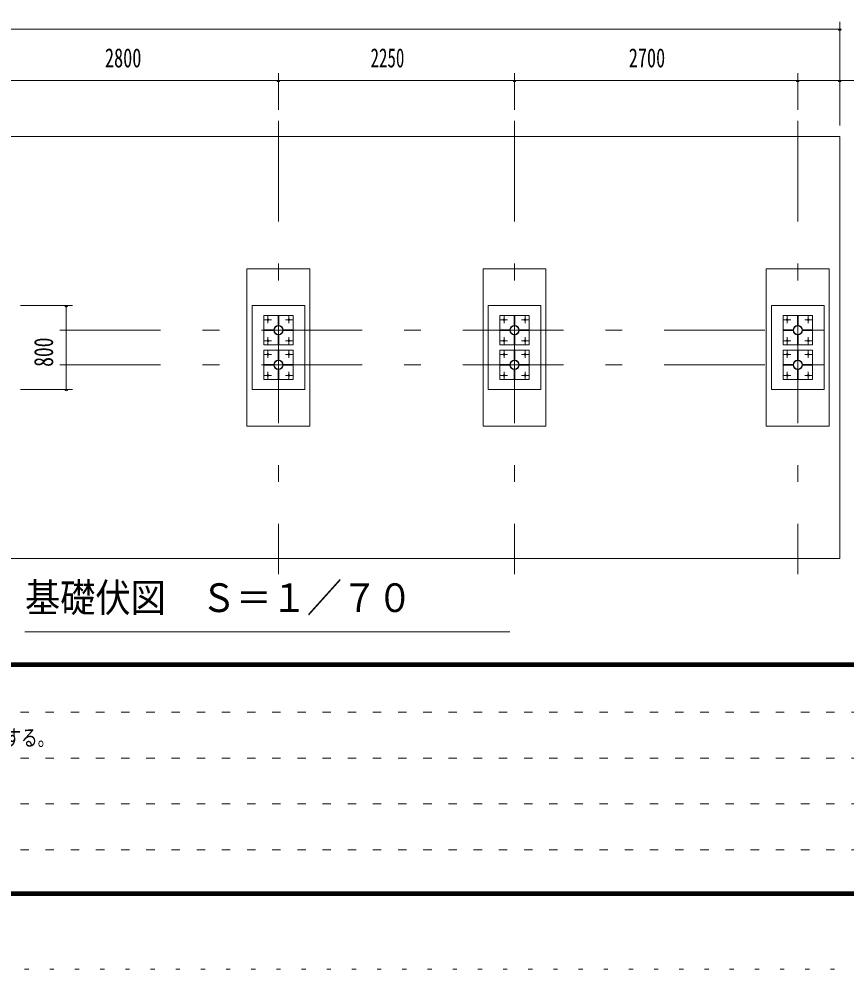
# Model space of a CAD drawing. Units: millimetres, scale not verified, with parts at other scales. Extents: x -31545 to 31552, y -14700 to 14700.
# Drawn here: x -4301 to 3581, y -14700 to -5647 of the extents above; entities that cross this region are included whole.
import ezdxf
from ezdxf.enums import TextEntityAlignment as Align

# ---------------------------------------------------------------- set-up
doc = ezdxf.new("R2010")
doc.units = ezdxf.units.MM
doc.header["$LTSCALE"] = 80
for name, pattern in [('USER1', [3, 1, -2]), ('USER3', [24, 12, -5, 2, -5]), ('USER4', [3, 0.5, -2.5])]:
    doc.linetypes.add(name, pattern=pattern)
doc.layers.add('0-1_0-F1TEXT', color=7, linetype='Continuous')
for name, color, linetype, lineweight in [('0-2_1-07BOLD', 7, 'Continuous', 18), ('0-3_1-27CENTER', 3, 'USER3', 18), ('0-5_1-57DIM', 3, 'Continuous', 18), ('0-C_F-F1PAPER', 5, 'Continuous', 18), ('0-D_F-E_J_ADD', 5, 'USER4', 18)]:
    doc.layers.add(name, color=color, linetype=linetype, lineweight=lineweight)
doc.styles.add('ＭＳ ゴシック', font='')
doc.styles.get('ＭＳ ゴシック').set_extended_font_data('MS Gothic')

msp = doc.modelspace()

# ---------------------------------------------------------------- linework, layer by layer
at = {"layer": '0-2_1-07BOLD'}
for p, q in [((3521.82, -6767.46), (-7478.18, -6767.46)), ((-2128.18, -8027.46), (-1528.18, -8027.46)), ((-2128.18, -9527.46), (-2128.18, -8027.46)), ((121.82, -8027.46), (721.82, -8027.46)), ((121.82, -9527.46), (121.82, -8027.46)), ((721.82, -9527.46), (721.82, -8027.46)), ((2821.82, -8027.46), (3421.82, -8027.46)), ((2821.82, -9527.46), (2821.82, -8027.46)), ((3421.82, -9527.46), (3421.82, -8027.46)), ((-1578.18, -8377.46), (-2078.18, -8377.46)), ((-2078.18, -9177.46), (-2078.18, -8377.46)), ((-1578.18, -8377.46), (-1578.18, -9177.46)), ((671.82, -8377.46), (171.82, -8377.46)), ((671.82, -8377.46), (671.82, -9177.46)), ((3371.82, -8377.46), (2871.82, -8377.46)), ((-1831.18, -8472.91), (-1825.18, -8472.91)), ((-1825.18, -8472.91), (-1825.18, -8567.91)), ((281.82, -8472.46), (561.82, -8472.46)), ((281.82, -8752.46), (281.82, -8472.46)), ((418.82, -8472.91), (424.82, -8472.91)), ((424.82, -8472.91), (424.82, -8567.91)), ((561.82, -8472.46), (561.82, -8752.46)), ((2981.82, -8472.46), (3261.82, -8472.46)), ((2981.82, -8752.46), (2981.82, -8472.46)), ((3118.82, -8472.91), (3124.82, -8472.91)), ((3124.82, -8472.91), (3124.82, -8567.91)), ((3261.82, -8472.46), (3261.82, -8752.46)), ((-1831.18, -8547.91), (-1825.18, -8547.91)), ((418.82, -8547.91), (424.82, -8547.91)), ((3118.82, -8547.91), (3124.82, -8547.91)), ((-1967.73, -8615.46), (-1872.73, -8615.46)), ((-1892.73, -8615.46), (-1892.73, -8609.46)), ((-1872.73, -8615.46), (-1872.73, -8609.46)), ((-1825.18, -8657.01), (-1831.18, -8657.01)), ((-1825.18, -8677.01), (-1831.18, -8677.01)), ((-1825.18, -8752.01), (-1825.18, -8657.01)), ((-1688.63, -8615.46), (-1783.63, -8615.46)), ((-1763.63, -8609.46), (-1763.63, -8615.46)), ((-1688.63, -8609.46), (-1688.63, -8615.46)), ((282.27, -8615.46), (377.27, -8615.46)), ((357.27, -8615.46), (357.27, -8609.46)), ((377.27, -8615.46), (377.27, -8609.46)), ((418.82, -8752.01), (418.82, -8657.01)), ((424.82, -8677.01), (418.82, -8677.01)), ((561.37, -8609.46), (466.37, -8609.46)), ((466.37, -8609.46), (466.37, -8615.46)), ((486.37, -8609.46), (486.37, -8615.46)), ((2982.27, -8615.46), (3077.27, -8615.46)), ((3057.27, -8615.46), (3057.27, -8609.46)), ((3077.27, -8615.46), (3077.27, -8609.46)), ((3124.82, -8657.01), (3118.82, -8657.01)), ((3118.82, -8752.01), (3118.82, -8657.01)), ((3124.82, -8677.01), (3118.82, -8677.01)), ((3124.82, -8752.01), (3124.82, -8657.01)), ((3261.37, -8615.46), (3166.37, -8615.46)), ((3186.37, -8609.46), (3186.37, -8615.46)), ((3261.37, -8609.46), (3261.37, -8615.46)), ((561.82, -8752.46), (281.82, -8752.46)), ((424.82, -8752.01), (418.82, -8752.01)), ((3261.82, -8752.46), (2981.82, -8752.46)), ((3124.82, -8752.01), (3118.82, -8752.01)), ((-1831.18, -8802.91), (-1825.18, -8802.91)), ((-1825.18, -8802.91), (-1825.18, -8897.91)), ((418.82, -8802.91), (418.82, -8897.91)), ((2981.82, -9082.46), (2981.82, -8802.46)), ((2981.82, -8802.46), (3261.82, -8802.46)), ((3118.82, -8802.91), (3124.82, -8802.91)), ((3124.82, -8802.91), (3124.82, -8897.91)), ((3261.82, -8802.46), (3261.82, -9082.46)), ((-1967.73, -8945.46), (-1872.73, -8945.46)), ((-1892.73, -8945.46), (-1892.73, -8939.46)), ((-1872.73, -8945.46), (-1872.73, -8939.46)), ((-1831.18, -8877.91), (-1825.18, -8877.91)), ((-1783.63, -8939.46), (-1783.63, -8945.46)), ((-1688.63, -8939.46), (-1783.63, -8939.46)), ((-1763.63, -8939.46), (-1763.63, -8945.46)), ((282.27, -8939.46), (377.27, -8939.46)), ((282.27, -8945.46), (282.27, -8939.46)), ((282.27, -8945.46), (377.27, -8945.46)), ((357.27, -8945.46), (357.27, -8939.46)), ((377.27, -8945.46), (377.27, -8939.46)), ((418.82, -8877.91), (424.82, -8877.91)), ((418.82, -8897.91), (424.82, -8897.91)), ((466.37, -8939.46), (466.37, -8945.46)), ((561.37, -8939.46), (466.37, -8939.46)), ((561.37, -8945.46), (466.37, -8945.46)), ((486.37, -8939.46), (486.37, -8945.46)), ((561.37, -8939.46), (561.37, -8945.46)), ((2982.27, -8939.46), (3077.27, -8939.46)), ((2982.27, -8945.46), (2982.27, -8939.46)), ((2982.27, -8945.46), (3077.27, -8945.46)), ((3057.27, -8945.46), (3057.27, -8939.46)), ((3077.27, -8945.46), (3077.27, -8939.46)), ((3118.82, -8877.91), (3124.82, -8877.91)), ((3166.37, -8939.46), (3166.37, -8945.46)), ((3261.37, -8939.46), (3166.37, -8939.46)), ((3186.37, -8939.46), (3186.37, -8945.46)), ((-1831.18, -9082.01), (-1831.18, -8987.01)), ((-1825.18, -9007.01), (-1831.18, -9007.01)), ((424.82, -8987.01), (418.82, -8987.01)), ((424.82, -9007.01), (418.82, -9007.01)), ((424.82, -9082.01), (424.82, -8987.01)), ((3124.82, -8987.01), (3118.82, -8987.01)), ((3118.82, -9082.01), (3118.82, -8987.01)), ((3124.82, -9007.01), (3118.82, -9007.01)), ((3124.82, -9082.01), (3124.82, -8987.01)), ((-1825.18, -9082.01), (-1831.18, -9082.01)), ((3261.82, -9082.46), (2981.82, -9082.46)), ((3124.82, -9082.01), (3118.82, -9082.01)), ((-1578.18, -9177.46), (-2078.18, -9177.46)), ((121.82, -9527.46), (721.82, -9527.46)), ((2821.82, -9527.46), (3421.82, -9527.46))]:
    msp.add_line(p, q, dxfattribs=at)
for points in [[(3521.82, -6767.46), (3521.82, -10787.46), (-7478.18, -10787.46)], [(-2128.18, -9527.46), (-1528.18, -9527.46), (-1528.18, -8027.46)], [(671.82, -9177.46), (171.82, -9177.46), (171.82, -8377.46)], [(3371.82, -8377.46), (3371.82, -9177.46), (2871.82, -9177.46), (2871.82, -8377.46)], [(-1831.18, -8472.91), (-1831.18, -8567.91), (-1825.18, -8567.91)], [(418.82, -8472.91), (418.82, -8567.91), (424.82, -8567.91)], [(3118.82, -8472.91), (3118.82, -8567.91), (3124.82, -8567.91)], [(-1967.73, -8615.46), (-1967.73, -8609.46), (-1872.73, -8609.46)], [(-1825.18, -8752.01), (-1831.18, -8752.01), (-1831.18, -8657.01)], [(-1688.63, -8609.46), (-1783.63, -8609.46), (-1783.63, -8615.46)], [(282.27, -8615.46), (282.27, -8609.46), (377.27, -8609.46)], [(424.82, -8752.01), (424.82, -8657.01), (418.82, -8657.01)], [(561.37, -8609.46), (561.37, -8615.46), (466.37, -8615.46)], [(2982.27, -8615.46), (2982.27, -8609.46), (3077.27, -8609.46)], [(3261.37, -8609.46), (3166.37, -8609.46), (3166.37, -8615.46)], [(-1831.18, -8802.91), (-1831.18, -8897.91), (-1825.18, -8897.91)], [(418.82, -8802.91), (424.82, -8802.91), (424.82, -8897.91)], [(3118.82, -8802.91), (3118.82, -8897.91), (3124.82, -8897.91)], [(-1967.73, -8945.46), (-1967.73, -8939.46), (-1872.73, -8939.46)], [(-1688.63, -8939.46), (-1688.63, -8945.46), (-1783.63, -8945.46)], [(3261.37, -8939.46), (3261.37, -8945.46), (3166.37, -8945.46)], [(-1825.18, -9082.01), (-1825.18, -8987.01), (-1831.18, -8987.01)], [(424.82, -9082.01), (418.82, -9082.01), (418.82, -8987.01)]]:
    msp.add_lwpolyline(points, dxfattribs=at)
for points in [[(-1688.18, -8752.46), (-1968.18, -8752.46), (-1968.18, -8472.46), (-1688.18, -8472.46)], [(-1688.18, -8802.46), (-1688.18, -9082.46), (-1968.18, -9082.46), (-1968.18, -8802.46)], [(561.82, -9082.46), (281.82, -9082.46), (281.82, -8802.46), (561.82, -8802.46)]]:
    msp.add_lwpolyline(points, close=True, dxfattribs=at)
for centre, radius in [((-1928.18, -8512.46), 8), ((-1728.18, -8512.46), 8), ((321.82, -8512.46), 8), ((521.82, -8512.46), 8), ((3021.82, -8512.46), 8), ((3221.82, -8512.46), 8), ((-1828.18, -8612.46), 44.55), ((-1828.18, -8612.46), 40.35), ((421.82, -8612.46), 44.55), ((421.82, -8612.46), 40.35), ((3121.82, -8612.46), 44.55), ((3121.82, -8612.46), 40.35), ((-1928.18, -8712.46), 8), ((-1728.18, -8712.46), 8), ((321.82, -8712.46), 8), ((521.82, -8712.46), 8), ((3021.82, -8712.46), 8), ((3221.82, -8712.46), 8), ((-1928.18, -8842.46), 8), ((-1728.18, -8842.46), 8), ((321.82, -8842.46), 8), ((521.82, -8842.46), 8), ((3021.82, -8842.46), 8), ((3221.82, -8842.46), 8), ((-1828.18, -8942.46), 44.55), ((-1828.18, -8942.46), 40.35), ((421.82, -8942.46), 44.55), ((421.82, -8942.46), 40.35), ((3121.82, -8942.46), 44.55), ((3121.82, -8942.46), 40.35), ((-1928.18, -9042.46), 8), ((-1728.18, -9042.46), 8), ((321.82, -9042.46), 8), ((521.82, -9042.46), 8), ((3021.82, -9042.46), 8), ((3221.82, -9042.46), 8)]:
    msp.add_circle(centre, radius, dxfattribs=at)
at = {"layer": '0-3_1-27CENTER'}
for p, q in [((-1828.18, -6617.46), (-1828.18, -10937.46)), ((421.82, -6617.46), (421.82, -10937.46)), ((3121.82, -6617.46), (3121.82, -10937.46)), ((-1928.18, -8478.31), (-1928.18, -8546.6)), ((-1728.18, -8478.31), (-1728.18, -8546.6)), ((321.82, -8478.31), (321.82, -8546.6)), ((521.82, -8478.31), (521.82, -8546.6)), ((3021.82, -8478.31), (3021.82, -8546.6)), ((3221.82, -8478.31), (3221.82, -8546.6)), ((-1962.33, -8512.46), (-1894.04, -8512.46)), ((-1762.33, -8512.46), (-1694.04, -8512.46)), ((287.67, -8512.46), (355.96, -8512.46)), ((487.67, -8512.46), (555.96, -8512.46)), ((2987.67, -8512.46), (3055.96, -8512.46)), ((3187.67, -8512.46), (3255.96, -8512.46)), ((-5908.18, -8612.46), (-4208.18, -8612.46)), ((-3911.25, -8612.46), (3671.81, -8612.46)), ((-1928.18, -8678.31), (-1928.18, -8746.6)), ((-1728.18, -8678.31), (-1728.18, -8746.6)), ((321.82, -8678.31), (321.82, -8746.6)), ((521.82, -8678.31), (521.82, -8746.6)), ((3021.82, -8678.31), (3021.82, -8746.6)), ((3221.82, -8678.31), (3221.82, -8746.6)), ((-1962.33, -8712.46), (-1894.04, -8712.46)), ((-1762.33, -8712.46), (-1694.04, -8712.46)), ((287.67, -8712.46), (355.96, -8712.46)), ((487.67, -8712.46), (555.96, -8712.46)), ((2987.67, -8712.46), (3055.96, -8712.46)), ((3187.67, -8712.46), (3255.96, -8712.46)), ((-1962.33, -8842.46), (-1894.04, -8842.46)), ((-1928.18, -8808.31), (-1928.18, -8876.6)), ((-1762.33, -8842.46), (-1694.04, -8842.46)), ((-1728.18, -8808.31), (-1728.18, -8876.6)), ((287.67, -8842.46), (355.96, -8842.46)), ((321.82, -8808.31), (321.82, -8876.6)), ((487.67, -8842.46), (555.96, -8842.46)), ((521.82, -8808.31), (521.82, -8876.6)), ((2987.67, -8842.46), (3055.96, -8842.46)), ((3021.82, -8808.31), (3021.82, -8876.6)), ((3187.67, -8842.46), (3255.96, -8842.46)), ((3221.82, -8808.31), (3221.82, -8876.6)), ((-5908.18, -8942.46), (-4208.18, -8942.46)), ((-3911.25, -8942.46), (3671.81, -8942.46)), ((-1962.33, -9042.46), (-1894.04, -9042.46)), ((-1928.18, -9008.31), (-1928.18, -9076.6)), ((-1762.33, -9042.46), (-1694.04, -9042.46)), ((-1728.18, -9008.31), (-1728.18, -9076.6)), ((287.67, -9042.46), (355.96, -9042.46)), ((321.82, -9008.31), (321.82, -9076.6)), ((487.67, -9042.46), (555.96, -9042.46)), ((521.82, -9008.31), (521.82, -9076.6)), ((2987.67, -9042.46), (3055.96, -9042.46)), ((3021.82, -9008.31), (3021.82, -9076.6)), ((3187.67, -9042.46), (3255.96, -9042.46)), ((3221.82, -9008.31), (3221.82, -9076.6))]:
    msp.add_line(p, q, dxfattribs=at)
at = {"layer": '0-5_1-57DIM'}
for p, q in [((3521.82, -6662.46), (3521.82, -5672.46)), ((-7478.18, -5742.46), (3521.82, -5742.46)), ((3535.82, -5742.46), (3507.82, -5742.46)), ((-8027.68, -6232.46), (4071.32, -6232.46)), ((-1814.18, -6232.46), (-1842.18, -6232.46)), ((-1828.18, -6512.46), (-1828.18, -6162.46)), ((435.82, -6232.46), (407.82, -6232.46)), ((421.82, -6512.46), (421.82, -6162.46)), ((3135.82, -6232.46), (3107.82, -6232.46)), ((3121.82, -6512.46), (3121.82, -6162.46)), ((3535.82, -6232.46), (3507.82, -6232.46)), ((-4288.18, -8377.46), (-3791.26, -8377.46)), ((-3837.25, -8377.46), (-3865.25, -8377.46)), ((-3851.25, -8377.46), (-3851.25, -9177.46)), ((-4288.18, -9177.46), (-3791.26, -9177.46)), ((-3837.25, -9177.46), (-3865.25, -9177.46)), ((375.68, -11487.46), (-4244.32, -11487.46))]:
    msp.add_line(p, q, dxfattribs=at)
for centre in [(3521.82, -5742.46), (-1828.18, -6232.46), (421.82, -6232.46), (3121.82, -6232.46), (3521.82, -6232.46), (-3851.25, -8377.46), (-3851.25, -9177.46)]:
    msp.add_arc(centre, 14, 180, 0, dxfattribs=at)
at = {"layer": '0-C_F-F1PAPER'}
for p, q in [((30817.36, -11781), (-9292.64, -11781)), ((30817.36, -11784.5), (-9292.64, -11784.5)), ((30817.36, -11788), (-9292.64, -11788)), ((30817.36, -11791.5), (-9292.64, -11791.5)), ((30817.36, -11795), (-9292.64, -11795)), ((30817.36, -11798.5), (-9292.64, -11798.5)), ((30817.36, -11802), (-9292.64, -11802)), ((30817.36, -11805.5), (-9292.64, -11805.5)), ((30817.36, -11809), (-9292.64, -11809)), ((30817.36, -11812.5), (-9292.64, -11812.5)), ((30817.36, -11816), (-9292.64, -11816)), ((-9327.64, -14000), (30852.36, -14000)), ((-9320.64, -13993), (30845.36, -13993)), ((-9313.64, -13986), (30838.36, -13986)), ((-9306.64, -13979), (30831.36, -13979)), ((-9292.64, -13965), (30817.36, -13965))]:
    msp.add_line(p, q, dxfattribs=at)
at = {"layer": '0-C_F-F1PAPER', "color": 6, "linetype": 'USER1'}
for p, q in [((-9327.64, -12252.8), (16222.36, -12252.8)), ((-9327.64, -12689.6), (16222.37, -12689.6)), ((-9327.64, -13126.4), (16222.37, -13126.4)), ((-9327.64, -13563.2), (12711.17, -13563.2))]:
    msp.add_line(p, q, dxfattribs=at)
at = {"layer": '0-C_F-F1PAPER'}
for points in [[(-9324.14, -13996.5), (30848.86, -13996.5), (30848.86, 14136.5)], [(-9317.14, -13989.5), (30841.86, -13989.5), (30841.86, 14129.5)], [(-9310.14, -13982.5), (30834.86, -13982.5), (30834.86, 14122.5)], [(-9303.14, -13975.5), (30827.86, -13975.5), (30827.86, 14115.5)], [(-9299.64, -13972), (30824.36, -13972), (30824.36, 14112)], [(-9296.14, -13968.5), (30820.86, -13968.5), (30820.86, 14108.5)]]:
    msp.add_lwpolyline(points, dxfattribs=at)
at = {"layer": '0-D_F-E_J_ADD'}
msp.add_line((31552.36, -14700), (-10027.64, -14700), dxfattribs=at)

# ---------------------------------------------------------------- texts
at = {"layer": '0-1_0-F1TEXT', "style": 'ＭＳ ゴシック', "width": 0.75}
msp.add_text('\u3000の亜鉛めっき処理後、ポリエステル樹脂の焼付塗装とする。', height=155, dxfattribs=at).set_placement((-8404.2, -12619.6), align=Align.BOTTOM_LEFT)
at = {"layer": '0-5_1-57DIM', "color": 7, "style": 'ＭＳ ゴシック'}
for s, height, width, p in [('2800', 182.3, 0.7, (-3481.96, -6162.46)), ('2250', 182.3, 0.65, (-950.54, -6162.46)), ('2700', 182.3, 0.7, (1510.58, -6162.46)), ('基礎伏図\u3000Ｓ＝１／７０', 273.5, 0.9, (-4244.32, -11380.15))]:
    msp.add_text(s, height=height, dxfattribs=dict(at, width=width)).set_placement(p, align=Align.BOTTOM_LEFT)
at = {"layer": '0-5_1-57DIM', "color": 7, "style": 'ＭＳ ゴシック', "width": 0.75}
msp.add_text('800', height=182.3, rotation=90, dxfattribs=at).set_placement((-3921.25, -8961.43), align=Align.BOTTOM_LEFT)

doc.saveas('drawing.dxf')
